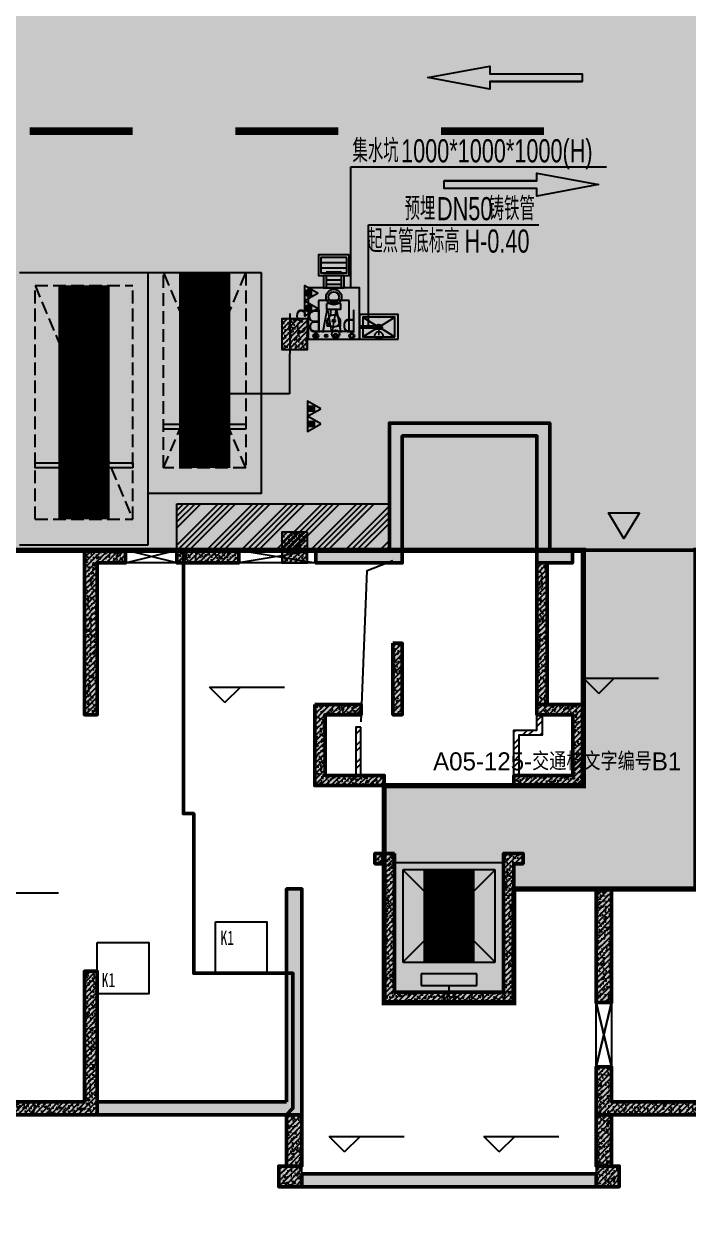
# Model space of a CAD drawing. Extents: x -1338203 to 1886333, y -530034 to 1031844.
# Drawn here: x 751242 to 764153, y 230104 to 253462 of the extents above; entities that cross this region are included whole.
import ezdxf

# ---------------------------------------------------------------- set-up
doc = ezdxf.new("R2010")
doc.units = 0
doc.header["$LTSCALE"] = 1000
doc.header["$MEASUREMENT"] = 0
doc.linetypes.add('A-001-平面B2$0$__DASH', pattern=[0.35, 0.25, -0.1])
doc.linetypes.add('DASH', pattern=[0.35, 0.25, -0.1])
for name, color, linetype in [('0A-P-PKNG-LINE', 9, 'Continuous'), ('0P-EQUIP-CW', 7, 'Continuous'), ('0P-PIPE-CW', 3, 'Continuous'), ('A-001-车位参照B1$0$A-001-车位参照B1$0$0A-P-PKNG-CAR(B)', 21, 'Continuous'), ('A-05-平面B1$0$0A-A-SYMB-ELEV', 150, 'Continuous'), ('A-05-平面B1$0$0A-O-HOLE', 52, 'Continuous'), ('A-125-交通核B1(5#6#)$0$0A-E-EVTR', 2, 'Continuous'), ('A-125-交通核B1(5#6#)$0$0A-O-HOLE', 52, 'Continuous'), ('p-a-core', 1, 'Continuous'), ('p-a-regular', 5, 'Continuous'), ('S-05-墙柱B1_1$0$0S-CC-LINE', 52, 'Continuous'), ('S-05-墙柱B1_1$0$0S-CW-HATCH', 251, 'Continuous'), ('S-05-墙柱B1_1$0$0S-CW-HATCH-UP', 251, 'Continuous'), ('S-05-墙柱B1_1$0$0S-S-HOLE', 55, 'Continuous'), ('S001地下一墙柱$0$S001地下一墙柱$0$0S-CC-LINE', 52, 'Continuous'), ('S001地下一墙柱$0$S001地下一墙柱$0$0S-CW-HATCH', 251, 'Continuous'), ('S001地下一墙柱$0$S001地下一墙柱$0$0S-CW-HATCH-UP', 251, 'Continuous'), ('中心线', 42, 'Continuous'), ('可见线', 7, 'Continuous'), ('地面指向箭头', 7, 'Continuous'), ('负一层消火栓$0$0P-DIM-FH', 3, 'Continuous'), ('负一层消火栓$0$0P-EQUIP-FH', 7, 'Continuous'), ('负一层集水坑及排水沟$0$0P-A-LEAD', 3, 'Continuous'), ('负一层集水坑及排水沟$0$0P-EQUIP-SW', 7, 'Continuous'), ('负一层集水坑及排水沟$0$0P-PIPE-PDW', 31, 'Continuous'), ('负一层集水坑及排水沟$0$0P-VPIPE-PDW', 31, 'Continuous'), ('负一层集水坑及排水沟$0$P001-预留预埋-B1$0$0A-O-FIXT', 6, 'Continuous'), ('负一层集水坑及排水沟$0$P001-预留预埋-B1$0$0P-EQUIP-WW', 7, 'Continuous'), ('负一层集水坑及排水沟$0$P001-预留预埋-B1$0$A-001-平面B1$0$0A-A-HATH', 8, 'Continuous'), ('负一层集水坑及排水沟$0$P001-预留预埋-B1$0$A-001-平面B1$0$0A-P-ROOF-DRAN', 190, 'Continuous'), ('负一层集水坑及排水沟$0$P001-预留预埋-B1$0$P001-预留预埋-B1$0$0P-EQUIP-WW', 7, 'Continuous')]:
    doc.layers.add(name, color=color, linetype=linetype)
for name, color, linetype, plot in [('A-001-主楼相对位置参照$0$AAD-A-MARK', 6, 'Continuous', False), ('A-05-平面B1$0$AAD-A-MARK', 6, 'Continuous', False), ('A-125-交通核B1(5#6#)$0$AAD-A-MARK', 6, 'Continuous', False), ('A05-125-交通核文字编号B1$0$AAD-A-MARK', 6, 'Continuous', False), ('A05-125-交通核文字编号B1$0$AAD-A-XM', 6, 'Continuous', False), ('S-05-墙柱B1_1$0$AAD-A-MARK', 6, 'Continuous', False)]:
    doc.layers.add(name, color=color, linetype=linetype, plot=plot)
doc.layers.add('p-a-mini', color=7, linetype='Continuous', true_color=0x0050ff)
doc.layers.add('p-a-wall', color=7, linetype='Continuous', lineweight=50)
doc.layers.add('S-05-墙柱B1_1$0$0S-CW-LINE', color=7, linetype='Continuous', lineweight=50)
doc.layers.add('p-h-walkable', color=7, linetype='Continuous', lineweight=70, true_color=0xf0f0f0)
doc.styles.add('A05-125-交通核文字编号B1$0$AAD-TXT', font='aad-txt.shx', dxfattribs={"width": 0.7, "bigfont": 'aad-hztxt.shx'})
doc.styles.add('仿宋_GB2312', font='simfang.ttf', dxfattribs={"width": 0.7, "height": 4})
doc.styles.add('负一层集水坑及排水沟$0$AAD-S', font='aad-s.shx', dxfattribs={"width": 0.7, "bigfont": 'aad-hztxt.shx'})
doc.styles.add('负一层集水坑及排水沟$0$P001-预留预埋-B1$0$P001-预留预埋-B1$0$AAD-TXT', font='AAD-TXT.shx', dxfattribs={"width": 0.7, "height": 3, "bigfont": 'AAD-HZTXT.shx'})
pattern_1 = [(45, (0, 0), (-168.38, 168.38), []), (45, (112.25, 0), (-168.38, 168.38), [])]
pattern_2 = [(45, (0, 0), (-53.033, 53.033), []), (50, (0, 0), (215.178, -18.8256), [22.5, -247.5]), (355, (0, 0), (-41.6254, 225.6576), [18, -198]), (100.4514, (17.93, -1.57), (173.5528, 206.832), [19.122, -210.3426]), (46.1842, (0, 60), (320.1723, -49.6557), [33.75, -371.25]), (96.6356, (26.68, 55.86), (280.399, 292.235), [28.683, -315.514]), (351.1842, (0, 60), (280.3986, 292.2356), [27, -297]), (21, (30, 45), (179.072, -120.7857), [22.5, -247.5]), (326, (30, 45), (72.9946, 217.545), [18, -198]), (71.4514, (44.92, 34.93), (252.0668, 96.759), [19.122, -210.3426]), (37.5, (0, 0), (3.64796, 99.86816), [0, -195.6, 0, -201, 0, -198.75]), (7.5, (0, 0), (78.9209, 118.3235), [0, -114.6, 0, -191.1, 0, -75.75]), (327.5, (-66.9, 0), (160.14673, -6.76646), [0, -75, 0, -234, 0, -310.5]), (317.5, (-96.9, 0), (174.9559, 30.0315), [0, -97.5, 0, -155.4, 0, -220.5])]
pattern_3 = [(45, (0, 0), (-53.033, 53.033), []), (50, (0, 0), (215.178, -18.8256), [22.5, -247.5]), (355, (0, 0), (-41.6254, 225.6576), [18, -198]), (100.4514, (17.93, -1.57), (173.5528, 206.832), [19.122, -210.3426]), (46.1842, (0, 60), (320.1723, -49.6557), [33.75, -371.25]), (96.6356, (26.68, 55.86), (280.399, 292.235), [28.683, -315.514]), (351.1842, (0, 60), (280.399, 292.2356), [27, -297]), (21, (30, 45), (179.072, -120.7857), [22.5, -247.5]), (326, (30, 45), (72.9946, 217.545), [18, -198]), (71.4514, (44.92, 34.93), (252.0668, 96.759), [19.122, -210.3426]), (37.5, (0, 0), (3.64796, 99.86816), [0, -195.6, 0, -201, 0, -198.75]), (7.5, (0, 0), (78.9209, 118.3235), [0, -114.6, 0, -191.1, 0, -75.75]), (327.5, (-66.9, 0), (160.14673, -6.76646), [0, -75, 0, -234, 0, -310.5]), (317.5, (-96.9, 0), (174.9559, 30.0315), [0, -97.5, 0, -155.4, 0, -220.5])]

# ---------------------------------------------------------------- blocks, each defined once
blk = doc.blocks.new('负一层集水坑及排水沟$0$P001-预留预埋-B1$0$$lvtry$00000191')
at = {"color": 0}
for p, q in [((-250, -50, 0), (-39, -219, 0)), ((39, -219, 0), (250, -50, 0)), ((-250, -450, 0), (-39, -281, 0)), ((39, -281, 0), (250, -450, 0))]:
    blk.add_line(p, q, dxfattribs=at)
at = {"color": 0, "elevation": 0}
for points in [[(300, -500), (300, 0), (-300, 0), (-300, -500)], [(250, -450), (250, -50), (-250, -50), (-250, -450)]]:
    blk.add_lwpolyline(points, close=True, dxfattribs=at)
at = {"color": 0}
blk.add_circle((0, -250, 0), 50, dxfattribs=at)
for p in [(0, -50, 0), (0, -250, 0)]:
    blk.add_point(p, dxfattribs=at)
blk = doc.blocks.new('负一层集水坑及排水沟$0$P001-预留预埋-B1$0$EREF')
at = {"layer": '负一层集水坑及排水沟$0$P001-预留预埋-B1$0$P001-预留预埋-B1$0$0P-EQUIP-WW'}
for p, q in [((81104, 163835), (81104, 163235)), ((81704, 163835), (81104, 163835)), ((81704, 163235), (81704, 163835)), ((81748, 163902), (81730, 163920)), ((81767, 163905), (81733, 163939)), ((81777, 163917), (81745, 163949)), ((81274, 163735), (81337, 163735)), ((81274, 163735), (81274, 163719)), ((81274, 163719), (81317, 163719)), ((81274, 163706), (81306, 163706)), ((81274, 163706), (81274, 163615)), ((81274, 163615), (81285, 163615)), ((81345, 163529), (81345, 163416)), ((81463, 163529), (81463, 163416)), ((81471, 163735), (81534, 163735)), ((81491, 163719), (81534, 163719)), ((81502, 163706), (81534, 163706)), ((81523, 163615), (81534, 163615)), ((81534, 163735), (81534, 163719)), ((81534, 163706), (81534, 163615)), ((81270, 163416), (81538, 163416)), ((81270, 163416), (81270, 163295)), ((81270, 163295), (81538, 163295)), ((81328, 163289), (81480, 163289)), ((81328, 163289), (81328, 163280)), ((81328, 163280), (81480, 163280)), ((81345, 163295), (81345, 163289)), ((81345, 163280), (81345, 163252)), ((81463, 163295), (81463, 163289)), ((81463, 163280), (81463, 163252)), ((81480, 163289), (81480, 163280)), ((81538, 163416), (81538, 163295)), ((81104, 163235), (81704, 163235))]:
    blk.add_line(p, q, dxfattribs=at)
blk.add_lwpolyline([(80904, 163992), (80904, 162992), (81904, 162992), (81904, 163992)], close=True, dxfattribs=at)
for centre, radius in [((81054, 163926), 50), ((81754, 163926), 50), ((81054, 163926), 35), ((81404, 163635), 121), ((81369, 163926), 40), ((81369, 163926), 25), ((81554, 163926), 25), ((81554, 163926), 15), ((81754, 163926), 25), ((81404, 163635), 27), ((81404, 163170), 151), ((81404, 163170), 102)]:
    blk.add_circle(centre, radius, dxfattribs=at)
at = {"layer": '负一层集水坑及排水沟$0$P001-预留预埋-B1$0$P001-预留预埋-B1$0$0P-EQUIP-WW', "style": '负一层集水坑及排水沟$0$P001-预留预埋-B1$0$P001-预留预埋-B1$0$AAD-TXT', "width": 0.7}
blk.add_text('PWB3', height=450, dxfattribs=at).set_placement((80962, 163414, 3000))
blk = doc.blocks.new('负一层集水坑及排水沟$0$A$C2D5B4FF3')
at = {"layer": '负一层集水坑及排水沟$0$P001-预留预埋-B1$0$A-001-平面B1$0$0A-A-HATH'}
h = blk.add_hatch(dxfattribs=at)
h.set_pattern_fill('STEEL', color=256, scale=150, angle=495)
h.set_pattern_definition([(180, (-208180, -40365.8), (-2e-05, -238.125), []), (180, (-208264.19, -40450), (-2e-05, -238.125), [])])
h.paths.add_polyline_path([(50, 328), (350, 328), (350, 0), (50, 0)])
at = {"layer": '负一层集水坑及排水沟$0$P001-预留预埋-B1$0$0P-EQUIP-WW'}
for p, q in [((450, 491), (-50, 491)), ((450, 391), (-50, 391))]:
    blk.add_line(p, q, dxfattribs=at)
for points in [[(-100, 641), (500, 641), (500, 241), (-100, 241)], [(-50, 591), (450, 591), (450, 291), (-50, 291)]]:
    blk.add_lwpolyline(points, close=True, dxfattribs=at)
at = {"layer": '负一层集水坑及排水沟$0$P001-预留预埋-B1$0$A-001-平面B1$0$0A-P-ROOF-DRAN'}
for points in [[(0, 0), (0, 241), (400, 241), (400, 0)], [(50, 241), (350, 241), (350, 0), (50, 0)]]:
    blk.add_lwpolyline(points, close=True, dxfattribs=at)
blk = doc.blocks.new('负一层集水坑及排水沟$0$$TwtSys$00000147')
blk.add_circle((0, 0, 0), 1)
blk = doc.blocks.new('负一层集水坑及排水沟')
at = {"layer": '负一层集水坑及排水沟$0$0P-A-LEAD'}
for p, q in [((-8771, -58570), (-8771, -56208)), ((-8771, -56208), (-3800, -56208)), ((-8424, -59290), (-8424, -57334)), ((-8424, -57334), (-5112, -57334))]:
    blk.add_line(p, q, dxfattribs=at)
at = {"layer": '负一层集水坑及排水沟$0$0P-PIPE-PDW', "linetype": 'Continuous', "ltscale": 0.002, "const_width": 75, "elevation": 0}
blk.add_lwpolyline([(-8261, -59320), (-8599, -59320)], dxfattribs=at)
at = {"layer": '负一层集水坑及排水沟$0$0P-VPIPE-PDW', "linetype": 'Continuous'}
blk.add_circle((-9064, -59460), 75, dxfattribs=at)
at = {"ltscale": 0.002, "xscale": -1}
blk.add_blockref('负一层集水坑及排水沟$0$A$C2D5B4FF3', (-8899, -58560), dxfattribs=at)
at = {"rotation": 180}
blk.add_blockref('负一层集水坑及排水沟$0$P001-预留预埋-B1$0$EREF', (72305, 104433), dxfattribs=at)
at = {"layer": '负一层集水坑及排水沟$0$0P-EQUIP-SW', "xscale": -37.50000000000004, "yscale": 37.50000000000004, "zscale": 37.5, "rotation": 90}
blk.add_blockref('负一层集水坑及排水沟$0$$TwtSys$00000147', (-8224, -59320, 0), dxfattribs=at)
at = {"layer": '负一层集水坑及排水沟$0$P001-预留预埋-B1$0$0A-O-FIXT', "xscale": 1.25, "yscale": 0.9599999999999999}
blk.add_blockref('负一层集水坑及排水沟$0$P001-预留预埋-B1$0$$lvtry$00000191', (-8224, -59080, 0), dxfattribs=at)
at = {"layer": '负一层集水坑及排水沟$0$0P-A-LEAD', "color": 7, "style": '负一层集水坑及排水沟$0$AAD-S', "width": 0.7}
for s, p in [('集水坑', (-8736, -56118)), ('1000*1000*1000(H)', (-7791, -56118)), ('预埋', (-7723, -57244)), ('铸铁管', (-6088, -57244)), ('DN50', (-7093, -57244)), ('起点管底标高', (-8449, -57874)), ('H-0.40', (-6559, -57874))]:
    blk.add_text(s, height=450, dxfattribs=at).set_placement(p)
blk = doc.blocks.new('负一层消火栓$0$$TwtSys$00000546')
h = blk.add_hatch()
h.set_pattern_fill('ANSI31', color=256, scale=200, style=0)
h.set_pattern_definition([(45, (-38543.802, -6670.83), (-17.67767, 17.67767), [])])
h.paths.add_polyline_path([(-65, 174), (65, 174), (65, 44), (-65, 44)])
for points in [[(0, 344), (-198, 0), (198, 0)], [(-65, 174), (65, 174), (65, 44), (-65, 44)]]:
    blk.add_lwpolyline(points, close=True)
blk = doc.blocks.new('负一层消火栓')
at = {"layer": '负一层消火栓$0$0P-DIM-FH'}
for p, q in [((-9957, -59060, 800), (-9960, -60622)), ((-9960, -60622), (-11934, -60622)), ((-16415, -70323, 800), (-14453, -70323, 800))]:
    blk.add_line(p, q, dxfattribs=at)
at = {"layer": '负一层消火栓$0$0P-EQUIP-FH', "yscale": 0.75, "zscale": 0.75, "rotation": 270}
for p, xscale in [((-9663, -58661, 800), -0.75), ((-9663, -58959, 800), -0.75), ((-9609, -60909), 0.75), ((-9609, -61206), 0.75)]:
    blk.add_blockref('负一层消火栓$0$$TwtSys$00000546', p, dxfattribs=dict(at, xscale=xscale))
blk = doc.blocks.new('$TwtSys$00000320')
at = {"const_width": 20}
for points in [[(0, 0), (0, -121)], [(-37, -83), (37, -83)]]:
    blk.add_lwpolyline(points, dxfattribs=at)
blk = doc.blocks.new('A$Cee0fc4ce')
at = {"layer": '0P-PIPE-CW', "linetype": 'Continuous'}
blk.add_circle((-8224, -59485), 75, dxfattribs=at)
at = {"layer": '0P-EQUIP-CW', "xscale": 1.5, "yscale": 1.5, "zscale": 1.5, "rotation": 179.9999999999999}
blk.add_blockref('$TwtSys$00000320', (-8224, -59485), dxfattribs=at)
blk = doc.blocks.new('直行')
at = {"layer": '地面指向箭头'}
blk.add_hatch(color=251, dxfattribs=at).paths.add_polyline_path([(-29241, 4059962), (-29466, 4058762), (-29316, 4058762), (-29316, 4056961), (-29166, 4056961), (-29166, 4058762), (-29016, 4058762)])
at = {"layer": '地面指向箭头', "color": 251}
blk.add_lwpolyline([(-29316, 4058762), (-29316, 4056961), (-29316, 4058762), (-29316, 4058762), (-29466, 4058762), (-29241, 4059962), (-29016, 4058762), (-29166, 4058762), (-29166, 4056961), (-29316, 4056961), (-29316, 4056961)], dxfattribs=at)
blk = doc.blocks.new('A$C9cb663f1')
at = {"layer": '中心线', "color": 251, "const_width": 150}
for points in [[(338707, -110383), (340707, -110383)], [(342707, -110383), (344707, -110383)], [(346707, -110383), (348707, -110383)]]:
    blk.add_lwpolyline(points, dxfattribs=at)
at = {"layer": '地面指向箭头', "color": 251}
for p, rotation in [((4406413, -80101), 90), ((-3710193, -140665), 270)]:
    blk.add_blockref('直行', p, dxfattribs=dict(at, rotation=rotation))
blk = doc.blocks.new('A$C488321c4')
at = {"layer": '地面指向箭头'}
h = blk.add_hatch(color=251, dxfattribs=at)
h.dxf.hatch_style = 1
h.paths.add_polyline_path([(350561, -117804), (350261, -118304), (349961, -117804)])
at = {"layer": '地面指向箭头', "color": 251, "flags": 128}
blk.add_lwpolyline([(350561, -117804), (350261, -118304), (349961, -117804), (350561, -117804)], dxfattribs=at)
blk = doc.blocks.new('JSK')
at = {"layer": '可见线', "color": 1, "elevation": -83150}
for points in [[(197636, -58780), (198636, -58780), (198636, -59780), (197636, -59780)], [(195336, -59180), (196336, -59180), (196336, -60180), (195336, -60180)]]:
    blk.add_lwpolyline(points, close=True, dxfattribs=at)
at = {"layer": '可见线', "color": 1, "style": '仿宋_GB2312', "width": 0.7}
for p in [(197732, -59228, -83150), (195421, -60049, -83150)]:
    blk.add_text('K1', height=275.7, dxfattribs=at).set_placement(p)
blk = doc.blocks.new('A-001-车位参照B1$0$A-001-车位参照B1$0$A-001-车位参照B1$0$A$C43AE5A3B')
at = {"color": 241}
blk.add_lwpolyline([(2500, 0), (2500, 4300), (300, 4300), (300, 0)], close=True, dxfattribs=at)
at = {"color": 241, "linetype": 'DASH'}
for points in [[(2200, 0), (2200, 3800), (600, 3800), (600, 0), (2200, 0)], [(600, 3800), (2200, 0)], [(2200, 3800), (600, 0)]]:
    blk.add_lwpolyline(points, dxfattribs=at)
at = {"color": 241}
blk.add_lwpolyline([(2200, 3050), (600, 3050), (600, 2950), (2200, 2950), (2200, 3050)], dxfattribs=at)
at = {"layer": 'p-a-mini', "ltscale": 0.002, "const_width": 1000}
blk.add_lwpolyline([(1400, 0), (1400, 3800)], dxfattribs=at)
blk = doc.blocks.new('A-001-主楼相对位置参照')
at = {"layer": 'A-001-主楼相对位置参照$0$AAD-A-MARK'}
blk.add_lwpolyline([(-7919, -72260), (-5799, -72260), (-5799, -69740), (-7919, -69740)], close=True, dxfattribs=at)
blk = doc.blocks.new('A-125-交通核B1(5#6#)')
h = blk.add_hatch()
h.set_pattern_fill('ANSI32', color=256, scale=50)
h.set_pattern_definition(pattern_1)
h.paths.add_polyline_path([(1360, 4310), (1260, 4310), (1260, 5190), (1710, 5190), (1710, 5490), (1810, 5490), (1810, 5090), (1360, 5090)])
h = blk.add_hatch()
h.set_pattern_fill('ANSI32', color=256, scale=50)
h.set_pattern_definition(pattern_1)
h.paths.add_polyline_path([(-1713, 5250), (-1810, 5250), (-1810, 4310), (-1713, 4310)])
for points in [[(1360, 4310), (1260, 4310), (1260, 5190), (1710, 5190), (1710, 5490), (1810, 5490), (1810, 5090), (1360, 5090)], [(-1713, 5250), (-1810, 5250), (-1810, 4310), (-1713, 4310)]]:
    blk.add_lwpolyline(points, close=True)
at = {"layer": 'A-125-交通核B1(5#6#)$0$0A-E-EVTR'}
for p, q in [((900, 2475), (-900, 2475)), ((-900, 2475), (-900, 675)), ((900, 675), (-900, 2475)), ((900, 2475), (-900, 675)), ((900, 675), (900, 2475)), ((-900, 675), (900, 675)), ((540, 450), (-540, 450)), ((-540, 450), (-540, 225)), ((540, 225), (540, 450)), ((-540, 225), (540, 225))]:
    blk.add_line(p, q, dxfattribs=at)
at = {"layer": 'A-125-交通核B1(5#6#)$0$0A-O-HOLE', "flags": 128}
blk.add_lwpolyline([(-1710, 5350), (-1593, 8294), (-1090, 8490)], dxfattribs=at)
at = {"layer": 'A-125-交通核B1(5#6#)$0$AAD-A-MARK'}
for q in [(0, 200), (200, 0)]:
    blk.add_line((0, 0), q, dxfattribs=at)
blk.add_circle((0, 0), 100, dxfattribs=at)
blk = doc.blocks.new('A05-125-交通核文字编号B1')
at = {"layer": 'A05-125-交通核文字编号B1$0$AAD-A-MARK'}
for q in [(0, 200), (200, 0)]:
    blk.add_line((0, 0), q, dxfattribs=at)
blk.add_circle((0, 0), 100, dxfattribs=at)
at = {"layer": 'A05-125-交通核文字编号B1$0$AAD-A-XM', "style": 'A05-125-交通核文字编号B1$0$AAD-TXT'}
blk.add_text('A05-125-交通核文字编号B1', height=350, dxfattribs=at).set_placement((-310, 4407))
blk = doc.blocks.new('S-05-墙柱B1_1')
at = {"layer": 'S-05-墙柱B1_1$0$0S-CW-HATCH'}
h = blk.add_hatch(color=256, dxfattribs=at)
h.dxf.hatch_style = 1
h.paths.add_polyline_path([(1960, 11160), (1960, 8690), (2400, 8690), (2400, 8440), (1710, 8440), (1710, 10910), (-910, 10910), (-910, 8440), (-2590, 8440), (-2590, 8690), (-1160, 8690), (-1160, 9590), (-1160, 11160)])
h = blk.add_hatch(color=256, dxfattribs=at)
h.dxf.hatch_style = 1
h.paths.add_polyline_path([(-6840, 8440), (-6840, 5490), (-7090, 5490), (-7090, 6890), (-7090, 8690), (-6290, 8690), (-6290, 8440)])
h = blk.add_hatch(color=256, dxfattribs=at)
h.dxf.hatch_style = 1
h.paths.add_polyline_path([(-4090, 8690), (-5290, 8690), (-5290, 8440), (-4090, 8440)])
h = blk.add_hatch(color=256, dxfattribs=at)
h.dxf.hatch_style = 1
h.paths.add_polyline_path([(1710, 5690), (1910, 5690), (1910, 8440), (1710, 8440)])
h = blk.add_hatch(color=256, dxfattribs=at)
h.dxf.hatch_style = 1
h.paths.add_polyline_path([(-1090, 6880), (-910, 6880), (-910, 5490), (-1090, 5490)])
h = blk.add_hatch(color=256, dxfattribs=at)
h.dxf.hatch_style = 1
h.paths.add_polyline_path([(-2610, 5690), (-2610, 4110), (-1260, 4110), (-1260, 4310), (-2410, 4310), (-2410, 5490), (-1710, 5490), (-1710, 5690)])
h = blk.add_hatch(color=256, dxfattribs=at)
h.dxf.hatch_style = 1
h.paths.add_polyline_path([(2410, 4310), (1260, 4310), (1260, 4110), (2610, 4110), (2610, 5690), (1710, 5690), (1710, 5490), (2410, 5490)])
h = blk.add_hatch(color=256, dxfattribs=at)
h.dxf.hatch_style = 1
h.paths.add_polyline_path([(-1060, 2790), (-1440, 2790), (-1440, 2590), (-1260, 2590), (-1260, -110), (1260, -110), (1260, 2590), (1440, 2590), (1440, 2790), (1060, 2790), (1060, 90), (-1060, 90)])
h = blk.add_hatch(color=256, dxfattribs=at)
h.dxf.hatch_style = 1
h.paths.add_polyline_path([(-3160, -2040), (-6840, -2040), (-6840, -2290), (-2860, -2290), (-2860, 2100), (-3160, 2100)])
h = blk.add_hatch(color=256, dxfattribs=at)
h.dxf.hatch_style = 1
h.paths.add_polyline_path([(2860, 2100), (3160, 2100), (3160, -110), (2860, -110)])
h = blk.add_hatch(color=256, dxfattribs=at)
h.dxf.hatch_style = 1
h.paths.add_polyline_path([(-7090, -2040), (-10500, -2040), (-10500, -2290), (-6840, -2290), (-6840, 500), (-7090, 500)])
h = blk.add_hatch(color=256, dxfattribs=at)
h.dxf.hatch_style = 1
h.paths.add_polyline_path([(2860, -2290), (6890, -2290), (6890, -2040), (3160, -2040), (3160, -1360), (2860, -1360)])
h = blk.add_hatch(color=256, dxfattribs=at)
h.dxf.hatch_style = 1
h.paths.add_polyline_path([(-2860, -2290), (-3160, -2290), (-3160, -3290), (-2860, -3290)])
h = blk.add_hatch(color=256, dxfattribs=at)
h.dxf.hatch_style = 1
h.paths.add_polyline_path([(2860, -2290), (3160, -2290), (3160, -3290), (2860, -3290)])
h = blk.add_hatch(color=256, dxfattribs=at)
h.dxf.hatch_style = 1
h.paths.add_polyline_path([(-2860, -3290), (-3310, -3290), (-3310, -3690), (-2860, -3690)])
h = blk.add_hatch(color=256, dxfattribs=at)
h.dxf.hatch_style = 1
h.paths.add_polyline_path([(-2860, -3690), (2860, -3690), (2860, -3440), (-2860, -3440)])
h = blk.add_hatch(color=256, dxfattribs=at)
h.dxf.hatch_style = 1
h.paths.add_polyline_path([(3310, -3290), (2860, -3290), (2860, -3690), (3310, -3690)])
at = {"layer": 'S-05-墙柱B1_1$0$0S-CW-HATCH-UP'}
h = blk.add_hatch(dxfattribs=at)
h.set_pattern_fill('钢筋混凝土', color=256, scale=30)
h.set_pattern_definition(pattern_3)
h.paths.add_polyline_path([(1960, 11160), (1960, 8690), (2400, 8690), (2400, 8440), (1710, 8440), (1710, 10910), (-910, 10910), (-910, 8440), (-2590, 8440), (-2590, 8690), (-1160, 8690), (-1160, 9590), (-1160, 11160)])
h = blk.add_hatch(dxfattribs=at)
h.set_pattern_fill('钢筋混凝土', color=256, scale=30)
h.set_pattern_definition(pattern_3)
h.paths.add_polyline_path([(-6840, 8440), (-6840, 5490), (-7090, 5490), (-7090, 6890), (-7090, 8690), (-6290, 8690), (-6290, 8440)])
h = blk.add_hatch(dxfattribs=at)
h.set_pattern_fill('钢筋混凝土', color=256, scale=30)
h.set_pattern_definition([(45, (0, 0), (-53.033, 53.033), []), (50, (0, 0), (215.178, -18.8256), [22.5, -247.5]), (355, (0, 0), (-41.6254, 225.6576), [18, -198]), (100.4514, (17.93, -1.57), (173.553, 206.832), [19.122, -210.3426]), (46.1842, (0, 60), (320.172, -49.656), [33.75, -371.25]), (96.6356, (26.68, 55.86), (280.399, 292.235), [28.683, -315.514]), (351.1842, (0, 60), (280.399, 292.236), [27, -297]), (21, (30, 45), (179.072, -120.7857), [22.5, -247.5]), (326, (30, 45), (72.9946, 217.545), [18, -198]), (71.4514, (44.92, 34.93), (252.067, 96.759), [19.122, -210.3426]), (37.5, (0, 0), (3.64796, 99.86816), [0, -195.6, 0, -201, 0, -198.75]), (7.5, (0, 0), (78.9209, 118.3235), [0, -114.6, 0, -191.1, 0, -75.75]), (327.5, (-66.9, 0), (160.1467, -6.76646), [0, -75, 0, -234, 0, -310.5]), (317.5, (-96.9, 0), (174.9559, 30.0315), [0, -97.5, 0, -155.4, 0, -220.5])])
h.paths.add_polyline_path([(-4090, 8690), (-5290, 8690), (-5290, 8440), (-4090, 8440)])
h = blk.add_hatch(dxfattribs=at)
h.set_pattern_fill('钢筋混凝土', color=256, scale=30)
h.set_pattern_definition(pattern_2)
h.paths.add_polyline_path([(1710, 5690), (1910, 5690), (1910, 8440), (1710, 8440)])
h = blk.add_hatch(dxfattribs=at)
h.set_pattern_fill('钢筋混凝土', color=256, scale=30)
h.set_pattern_definition([(45, (-3980472.66, 636368.834), (-53.0330086, 53.0330086), []), (50, (-3980472.66, 636368.83), (215.178055, -18.8256405), [22.5, -247.5]), (355, (-3980472.66, 636368.83), (-41.6254, 225.65764), [18, -198]), (100.4514, (-3980454.73, 636367.27), (173.552815, 206.831863), [19.122057, -210.342634]), (46.1842, (-3980472.66, 636428.83), (320.172315, -49.655704), [33.75, -371.25]), (96.6356, (-3980445.98, 636424.7), (280.398812, 292.235361), [28.683086, -315.5139]), (351.1842, (-3980472.66, 636428.83), (280.398584, 292.23558), [27, -297]), (21, (-3980442.66, 636413.83), (179.072116, -120.785667), [22.5, -247.5]), (326, (-3980442.66, 636413.83), (72.9946, 217.545014), [18, -198]), (71.4514, (-3980427.74, 636403.77), (252.066789, 96.759149), [19.122057, -210.342634]), (37.5, (-3980472.66, 636368.834), (3.6479566, 99.8681561), [0, -195.6, 0, -201, 0, -198.75]), (7.5, (-3980472.66, 636368.83), (78.9208612, 118.3235136), [0, -114.6, 0, -191.1, 0, -75.75]), (327.5, (-3980539.56, 636368.834), (160.1467309, -6.7664615), [0, -75, 0, -234, 0, -310.5]), (317.5, (-3980569.56, 636368.83), (174.955851, 30.0314947), [0, -97.5, 0, -155.4, 0, -220.5])])
h.paths.add_polyline_path([(-1090, 6880), (-910, 6880), (-910, 5490), (-1090, 5490)])
h = blk.add_hatch(dxfattribs=at)
h.set_pattern_fill('钢筋混凝土', color=256, scale=30)
h.set_pattern_definition(pattern_2)
h.paths.add_polyline_path([(-2610, 5690), (-2610, 4110), (-1260, 4110), (-1260, 4310), (-2410, 4310), (-2410, 5490), (-1710, 5490), (-1710, 5690)])
h = blk.add_hatch(dxfattribs=at)
h.set_pattern_fill('钢筋混凝土', color=256, scale=30)
h.set_pattern_definition(pattern_2)
h.paths.add_polyline_path([(2410, 4310), (1260, 4310), (1260, 4110), (2610, 4110), (2610, 5690), (1710, 5690), (1710, 5490), (2410, 5490)])
h = blk.add_hatch(dxfattribs=at)
h.set_pattern_fill('钢筋混凝土', color=256, scale=30)
h.set_pattern_definition(pattern_2)
h.paths.add_polyline_path([(-1060, 2790), (-1440, 2790), (-1440, 2590), (-1260, 2590), (-1260, -110), (1260, -110), (1260, 2590), (1440, 2590), (1440, 2790), (1060, 2790), (1060, 90), (-1060, 90)])
h = blk.add_hatch(dxfattribs=at)
h.set_pattern_fill('钢筋混凝土', color=256, scale=30)
h.set_pattern_definition(pattern_2)
h.paths.add_polyline_path([(-3160, -2040), (-6840, -2040), (-6840, -2290), (-2860, -2290), (-2860, 2100), (-3160, 2100)])
h = blk.add_hatch(dxfattribs=at)
h.set_pattern_fill('钢筋混凝土', color=256, scale=30)
h.set_pattern_definition([(45, (-3980472.66, 636368.834), (-53.0330086, 53.0330086), []), (50, (-3980472.66, 636368.83), (215.178055, -18.8256405), [22.5, -247.5]), (355, (-3980472.66, 636368.83), (-41.6254, 225.65764), [18, -198]), (100.4514, (-3980454.73, 636367.27), (173.552815, 206.831863), [19.122057, -210.342634]), (46.1842, (-3980472.66, 636428.83), (320.172315, -49.655704), [33.75, -371.25]), (96.6356, (-3980445.98, 636424.7), (280.398812, 292.235361), [28.683086, -315.5139]), (351.1842, (-3980472.66, 636428.83), (280.398584, 292.23558), [27, -297]), (21, (-3980442.66, 636413.83), (179.072116, -120.785667), [22.5, -247.5]), (326, (-3980442.66, 636413.83), (72.9946, 217.545014), [18, -198]), (71.4514, (-3980427.74, 636403.77), (252.066789, 96.759149), [19.122057, -210.342634]), (37.5, (-3980472.66, 636368.834), (3.6479566, 99.8681561), [0, -195.6, 0, -201, 0, -198.75]), (7.5, (-3980472.66, 636368.83), (78.9208612, 118.3235136), [0, -114.6, 0, -191.1, 0, -75.75]), (327.5, (-3980539.56, 636368.834), (160.1467309, -6.7664615), [0, -75, 0, -234, 0, -310.5]), (317.5, (-3980569.56, 636368.83), (174.955851, 30.0314947), [0, -97.5, 0, -155.4, 0, -220.5])])
h.paths.add_polyline_path([(2860, 2100), (3160, 2100), (3160, -110), (2860, -110)])
h = blk.add_hatch(dxfattribs=at)
h.set_pattern_fill('钢筋混凝土', color=256, scale=30)
h.set_pattern_definition(pattern_2)
h.paths.add_polyline_path([(-7090, -2040), (-10500, -2040), (-10500, -2290), (-6840, -2290), (-6840, 500), (-7090, 500)])
h = blk.add_hatch(dxfattribs=at)
h.set_pattern_fill('钢筋混凝土', color=256, scale=30)
h.set_pattern_definition(pattern_2)
h.paths.add_polyline_path([(2860, -2290), (6890, -2290), (6890, -2040), (3160, -2040), (3160, -1360), (2860, -1360)])
h = blk.add_hatch(dxfattribs=at)
h.set_pattern_fill('钢筋混凝土', color=256, scale=30)
h.set_pattern_definition(pattern_2)
h.paths.add_polyline_path([(-2860, -2290), (-3160, -2290), (-3160, -3290), (-2860, -3290)])
h = blk.add_hatch(dxfattribs=at)
h.set_pattern_fill('钢筋混凝土', color=256, scale=30)
h.set_pattern_definition(pattern_2)
h.paths.add_polyline_path([(2860, -2290), (3160, -2290), (3160, -3290), (2860, -3290)])
h = blk.add_hatch(dxfattribs=at)
h.set_pattern_fill('钢筋混凝土', color=256, scale=30)
h.set_pattern_definition(pattern_2)
h.paths.add_polyline_path([(-2860, -3290), (-3310, -3290), (-3310, -3690), (-2860, -3690)])
h = blk.add_hatch(dxfattribs=at)
h.set_pattern_fill('钢筋混凝土', color=256, scale=30)
h.set_pattern_definition(pattern_2)
h.paths.add_polyline_path([(-2860, -3690), (2860, -3690), (2860, -3440), (-2860, -3440)])
h = blk.add_hatch(dxfattribs=at)
h.set_pattern_fill('钢筋混凝土', color=256, scale=30)
h.set_pattern_definition(pattern_2)
h.paths.add_polyline_path([(3310, -3290), (2860, -3290), (2860, -3690), (3310, -3690)])
at = {"layer": 'S-05-墙柱B1_1$0$0S-CC-LINE'}
for points in [[(-2860, -3290), (-3310, -3290), (-3310, -3690), (-2860, -3690)], [(3310, -3290), (2860, -3290), (2860, -3690), (3310, -3690)]]:
    blk.add_lwpolyline(points, close=True, dxfattribs=at)
at = {"layer": 'S-05-墙柱B1_1$0$0S-CW-LINE'}
blk.add_line((-4840, 8690), (-4840, 8690), dxfattribs=at)
at = {"layer": 'S-05-墙柱B1_1$0$0S-CW-LINE', "flags": 128}
for points in [[(1960, 11160), (1960, 8690), (2400, 8690), (2400, 8440), (1710, 8440), (1710, 10910), (-910, 10910), (-910, 8440), (-2590, 8440), (-2590, 8690), (-1160, 8690), (-1160, 9590), (-1160, 11160)], [(-6840, 8440), (-6840, 5490), (-7090, 5490), (-7090, 6890), (-7090, 8690), (-6290, 8690), (-6290, 8440)]]:
    blk.add_lwpolyline(points, close=True, dxfattribs=at)
at = {"layer": 'S-05-墙柱B1_1$0$0S-CW-LINE'}
for points in [[(-4090, 8690), (-5290, 8690), (-5290, 8440), (-4090, 8440)], [(1710, 5690), (1910, 5690), (1910, 8440), (1710, 8440)], [(-1090, 6880), (-910, 6880), (-910, 5490), (-1090, 5490)], [(-2610, 5690), (-2610, 4110), (-1260, 4110), (-1260, 4310), (-2410, 4310), (-2410, 5490), (-1710, 5490), (-1710, 5690)], [(2410, 4310), (1260, 4310), (1260, 4110), (2610, 4110), (2610, 5690), (1710, 5690), (1710, 5490), (2410, 5490)], [(-1060, 2790), (-1440, 2790), (-1440, 2590), (-1260, 2590), (-1260, -110), (1260, -110), (1260, 2590), (1440, 2590), (1440, 2790), (1060, 2790), (1060, 90), (-1060, 90)], [(-3160, -2040), (-6840, -2040), (-6840, -2290), (-2860, -2290), (-2860, 2100), (-3160, 2100)], [(2860, 2100), (3160, 2100), (3160, -110), (2860, -110)], [(-7090, -2040), (-10500, -2040), (-10500, -2290), (-6840, -2290), (-6840, 500), (-7090, 500)], [(2860, -2290), (6890, -2290), (6890, -2040), (3160, -2040), (3160, -1360), (2860, -1360)], [(-2860, -2290), (-3160, -2290), (-3160, -3290), (-2860, -3290)], [(2860, -2290), (3160, -2290), (3160, -3290), (2860, -3290)], [(-2860, -3690), (2860, -3690), (2860, -3440), (-2860, -3440)]]:
    blk.add_lwpolyline(points, close=True, dxfattribs=at)
at = {"layer": 'S-05-墙柱B1_1$0$0S-S-HOLE'}
for points in [[(-6290, 8690), (-5290, 8690), (-5290, 8440), (-6290, 8440)], [(-4090, 8690), (-2590, 8690), (-2590, 8440), (-4090, 8440)], [(2860, -110), (3160, -110), (3160, -1360), (2860, -1360)]]:
    blk.add_lwpolyline(points, close=True, dxfattribs=at)
for points in [[(-5290, 8440), (-6290, 8690)], [(-6290, 8440), (-5290, 8690)], [(-2590, 8690), (-4090, 8440)], [(-4090, 8690), (-2590, 8440)], [(3160, -110), (2860, -1360)], [(3160, -1360), (2860, -110)]]:
    blk.add_lwpolyline(points, dxfattribs=at)
at = {"layer": 'S-05-墙柱B1_1$0$AAD-A-MARK'}
for q in [(0, 200), (200, 0)]:
    blk.add_line((0, 0), q, dxfattribs=at)
blk.add_circle((0, 0), 100, dxfattribs=at)

msp = doc.modelspace()

# ---------------------------------------------------------------- hatches: boundary and pattern name
at = {"layer": 'A-05-平面B1$0$0A-O-HOLE'}
h = msp.add_hatch(dxfattribs=at)
h.set_pattern_fill('ANSI34', color=256, scale=50)
h.set_pattern_definition([(45, (-2943544.8, 870907.9), (-336.759605, 336.759605), []), (45, (-2943432.56, 870907.9), (-336.759605, 336.759605), []), (45, (-2943320.3, 870907.9), (-336.759605, 336.759605), []), (45, (-2943208.06, 870907.9), (-336.759605, 336.759605), [])])
h.paths.add_polyline_path([(754216.6, 244129.1), (758346.6, 244129.1), (758346.6, 243229.1), (754216.6, 243229.1)])
at = {"layer": 'p-h-walkable', "ltscale": 0.002}
h = msp.add_hatch(color=256, dxfattribs=at)
h.dxf.hatch_style = 1
h.paths.add_polyline_path([(633826.6, 244460.7), (640276.6, 244575.6), (640576.6, 234544.8), (645576.7, 234544.6), (645576.7, 209278.9), (732355.9, 209029), (732355.1, 235229.9), (738506.7, 235229.9), (738506.6, 268838.9), (732734.3, 268838.9), (732734.3, 272898.9), (711963.1, 272898.9), (711963.1, 278984.7), (717256.7, 278984.7), (717256.7, 284049), (733571.6, 284135.6), (733996.6, 290449.1), (739216.6, 290449.1), (739766.6, 284299.1), (754626.6, 284299.1), (755296.6, 290449.1), (760516.6, 290449.1), (760816.6, 283049.1), (760816.3, 275879.2), (775122.6, 275879.2), (776006.6, 274138.9), (776006.6, 259429.1), (778716.6, 259429.1), (778716.6, 238849.1), (783416.6, 238849.1), (783416.6, 237229.1), (782066.6, 237229.1), (782066.6, 234429.1), (779546.6, 234429.1), (779546.6, 237129.1), (773916.6, 237129.1), (773916.6, 243229.1), (764306.6, 243225.6), (764306.6, 236639.1), (760766.6, 236639.1), (760766.6, 234429.1), (758246.6, 234429.1), (758246.6, 238649.1), (762116.6, 238649.1), (762116.6, 243225.6), (748656.6, 243225.6), (748756.3, 207529.1), (800106.6, 207528.9), (800206.7, 201639.7), (812908.2, 202239.1), (812576.6, 180449.3), (744206, 180449.3), (744206, 173439), (728556.7, 173439), (728556.6, 122289.1), (746356.6, 122289.1), (750916.6, 132325.6), (842896.6, 132325.6), (843211.6, 121345.6), (839116.6, 121345.6), (839116.6, 93449.1), (864906.6, 93449.1), (864906.6, 79694), (875856.6, 74929.1), (875856.6, 65749.1), (834560.6, 65749.1), (839142.9, 28436.3), (869465.5, 32160.2), (871163.4, 18334), (873704.3, 18646.1), (877328.9, 5540.2), (761876.2, -8638.5), (761133.2, 2082.3), (764950.9, 5291.5), (763253.1, 19116.3), (799242.7, 23536.1), (793807.6, 65749.1), (750756.6, 65749.1), (751556.6, 81645.6), (636016.6, 81645.6), (636016.6, 96345.6), (629416.6, 96345.6), (629416.6, 118203.2), (622306.6, 118203.2), (622286.6, 139083.2), (644406.6, 137003.2), (644406.6, 129968.2), (656656.6, 129968.2), (656406.6, 138083.2), (712156.6, 138083.2), (711856.6, 184449.1), (581811.6, 184349.1), (581826.6, 197199.1), (585876.6, 197449.1), (585976.6, 209279), (629226.6, 209578.9), (628926.8, 236145.4), (633826.6, 236145.6)])
at = {"layer": 'S001地下一墙柱$0$S001地下一墙柱$0$0S-CW-HATCH'}
h = msp.add_hatch(color=256, dxfattribs=at)
h.dxf.hatch_style = 1
h.paths.add_polyline_path([(756756.6, 247729.1), (756256.6, 247729.1), (756256.6, 247129.1), (756756.6, 247129.1)])
h = msp.add_hatch(color=256, dxfattribs=at)
h.dxf.hatch_style = 1
h.paths.add_polyline_path([(756756.6, 243579.1), (756256.6, 243579.1), (756256.6, 242979.1), (756756.6, 242979.1)])
at = {"layer": 'S001地下一墙柱$0$S001地下一墙柱$0$0S-CW-HATCH-UP'}
h = msp.add_hatch(dxfattribs=at)
h.set_pattern_fill('钢筋混凝土', color=256, scale=30)
h.set_pattern_definition([(45, (789067.33, 256680.8), (-53.03301, 53.03301), []), (50, (789067.33, 256680.8), (215.1781, -18.8256), [22.5, -247.5]), (355, (789067.33, 256680.8), (-41.6254, 225.6576), [18, -198]), (100.4514, (789085.26, 256679.23), (173.5528, 206.8319), [19.122, -210.3426]), (46.1842, (789067.33, 256740.8), (320.1723, -49.6557), [33.75, -371.25]), (96.6356, (789094, 256736.66), (280.3988, 292.2354), [28.683, -315.514]), (351.1842, (789067.33, 256740.8), (280.3986, 292.2356), [27, -297]), (21, (789097.33, 256725.8), (179.0721, -120.7857), [22.5, -247.5]), (326, (789097.33, 256725.8), (72.9946, 217.545), [18, -198]), (71.4514, (789112.25, 256715.73), (252.0668, 96.7591), [19.122, -210.3426]), (37.5, (789067.33, 256680.8), (3.64796, 99.86816), [0, -195.6, 0, -201, 0, -198.75]), (7.5, (789067.33, 256680.8), (78.92086, 118.3235), [0, -114.6, 0, -191.1, 0, -75.75]), (327.5, (789000.43, 256680.8), (160.14673, -6.76646), [0, -75, 0, -234, 0, -310.5]), (317.5, (788970.43, 256680.8), (174.95585, 30.0315), [0, -97.5, 0, -155.4, 0, -220.5])])
h.paths.add_polyline_path([(756756.6, 247729.1), (756256.6, 247729.1), (756256.6, 247129.1), (756756.6, 247129.1)])
h = msp.add_hatch(dxfattribs=at)
h.set_pattern_fill('钢筋混凝土', color=256, scale=30)
h.set_pattern_definition([(45, (789067.33, 252530.8), (-53.03301, 53.03301), []), (50, (789067.33, 252530.8), (215.1781, -18.8256), [22.5, -247.5]), (355, (789067.33, 252530.8), (-41.6254, 225.6576), [18, -198]), (100.4514, (789085.26, 252529.23), (173.5528, 206.8319), [19.122, -210.3426]), (46.1842, (789067.33, 252590.8), (320.1723, -49.6557), [33.75, -371.25]), (96.6356, (789094, 252586.66), (280.3988, 292.2354), [28.683, -315.514]), (351.1842, (789067.33, 252590.8), (280.3986, 292.2356), [27, -297]), (21, (789097.33, 252575.8), (179.0721, -120.7857), [22.5, -247.5]), (326, (789097.33, 252575.8), (72.9946, 217.545), [18, -198]), (71.4514, (789112.25, 252565.74), (252.0668, 96.7591), [19.122, -210.3426]), (37.5, (789067.33, 252530.8), (3.64796, 99.86816), [0, -195.6, 0, -201, 0, -198.75]), (7.5, (789067.33, 252530.8), (78.92086, 118.3235), [0, -114.6, 0, -191.1, 0, -75.75]), (327.5, (789000.43, 252530.8), (160.14673, -6.76646), [0, -75, 0, -234, 0, -310.5]), (317.5, (788970.43, 252530.8), (174.95585, 30.0315), [0, -97.5, 0, -155.4, 0, -220.5])])
h.paths.add_polyline_path([(756756.6, 243579.1), (756256.6, 243579.1), (756256.6, 242979.1), (756756.6, 242979.1)])

# ---------------------------------------------------------------- linework, layer by layer
for p, q in [((751156.5, 248629), (753656.5, 248629)), ((753656.5, 243329), (753656.5, 248629)), ((751156.5, 243329), (753656.5, 243329))]:
    msp.add_line(p, q)
at = {"linetype": 'A-001-平面B2$0$__DASH'}
for p, q in [((751456.5, 248379), (753356.5, 248379)), ((751456.5, 243829), (751456.5, 248379)), ((753356.5, 243829), (753356.5, 248379)), ((751456.5, 243829), (753356.5, 243829))]:
    msp.add_line(p, q, dxfattribs=at)
msp.add_lwpolyline([(751456.5, 248379), (753356.5, 243829)], dxfattribs=at)
at = {"color": 3, "flags": 128}
msp.add_lwpolyline([(777646.9, 232245.6), (762666.9, 232245.6), (762666.9, 231245.6), (762816.9, 231245.6), (762816.9, 230845.6), (756196.9, 230845.6), (756196.9, 231245.6), (756346.9, 231245.6), (756346.9, 232245.9), (756471.6, 232370.7), (756471.6, 234995.6), (754541.6, 234995.6), (754541.6, 238100.6), (754341.6, 238100.6), (754341.6, 243225.6), (758347.1, 243225.6), (758346.6, 245695.6), (761466.6, 245695.6), (761466.9, 243225.6), (764341.6, 243225.6), (764341.6, 238120.6), (766506.6, 238120.6), (766506.6, 243225.6), (778846.9, 243225.6)], dxfattribs=at)
msp.add_lwpolyline([(753356.5, 244829), (751456.5, 244829), (751456.5, 244929), (753356.5, 244929)], close=True)
at = {"layer": 'A-05-平面B1$0$0A-A-SYMB-ELEV'}
for p, q in [((762418.9, 240440.8), (762118.9, 240740.8)), ((762118.9, 240740.8), (763577.4, 240740.8)), ((762418.9, 240440.8), (762718.9, 240740.8)), ((755150.1, 240263.4), (754850.1, 240563.4)), ((754850.1, 240563.4), (756308.7, 240563.4)), ((755150.1, 240263.4), (755450.1, 240563.4)), ((757475.4, 231527.9), (757175.4, 231827.9)), ((757175.4, 231827.9), (758634, 231827.9)), ((757475.4, 231527.9), (757775.4, 231827.9)), ((760483.3, 231527.9), (760183.3, 231827.9)), ((760183.3, 231827.9), (761641.9, 231827.9)), ((760483.3, 231527.9), (760783.3, 231827.9))]:
    msp.add_line(p, q, dxfattribs=at)
at = {"layer": 'A-05-平面B1$0$0A-O-HOLE'}
msp.add_lwpolyline([(754216.6, 244129.1), (758346.6, 244129.1), (758346.6, 243229.1), (754216.6, 243229.1)], close=True, dxfattribs=at)
at = {"layer": 'A-05-平面B1$0$0A-O-HOLE', "flags": 128}
msp.add_lwpolyline([(762366.6, 234429.1), (762666.6, 234429.1), (762666.6, 233179.1), (762366.6, 233179.1)], close=True, dxfattribs=at)
for points in [[(762366.6, 234429.1), (762666.6, 233179.1)], [(762366.6, 233179.1), (762666.6, 234429.1)]]:
    msp.add_lwpolyline(points, dxfattribs=at)
at = {"layer": 'A-05-平面B1$0$AAD-A-MARK'}
for q in [(759506.6, 234739.1), (759506.6, 234739.1), (759506.6, 234739.1), (759706.6, 234539.1), (759706.6, 234539.1), (759706.6, 234539.1)]:
    msp.add_line((759506.6, 234539.1), q, dxfattribs=at)
msp.add_circle((759506.6, 234539.1), 100, dxfattribs=at)
msp.add_circle((759506.6, 234539.1), 100, dxfattribs=at)
msp.add_circle((759506.6, 234539.1), 100, dxfattribs=at)
at = {"layer": 'p-a-core', "ltscale": 0.002, "const_width": 1000}
msp.add_lwpolyline([(759506.6, 237014.1), (759506.6, 235214.1)], dxfattribs=at)
at = {"layer": 'p-a-regular', "ltscale": 0.002, "const_width": 1000}
msp.add_lwpolyline([(752406.5, 243829), (752406.5, 248379)], dxfattribs=at)
at = {"layer": 'p-a-wall', "ltscale": 0.002}
msp.add_lwpolyline([(777646.6, 232249.1), (762666.6, 232249.1), (762666.6, 231249.1), (762816.6, 231249.1), (762816.6, 230849.1), (756196.6, 230849.1), (756196.6, 231249.1), (756346.6, 231249.1), (756346.6, 232249.4), (756471.3, 232374.2), (756471.3, 234999.1), (754541.3, 234999.1), (754541.3, 238104.1), (754341.3, 238104.1), (754341.3, 243229.1), (758346.8, 243229.1), (758346.3, 245699.1), (761466.3, 245699.1), (761466.6, 243229.1), (764341.3, 243229.1), (764341.3, 238124.1), (766506.3, 238124.1), (766506.3, 243229.1), (778846.6, 243229.1)], dxfattribs=at)
at = {"layer": 'p-h-walkable', "ltscale": 0.002, "const_width": 100}
msp.add_lwpolyline([(778716.6, 259429.1), (778716.6, 238849.1), (783416.6, 238849.1), (783416.6, 237229.1), (782066.6, 237229.1), (782066.6, 234429.1), (779546.6, 234429.1), (779546.6, 237129.1), (773916.6, 237129.1), (773916.6, 243229.1), (764306.6, 243225.6), (764306.6, 236639.1), (760766.6, 236639.1), (760766.6, 234429.1), (758246.6, 234429.1), (758246.6, 238649.1), (762116.6, 238649.1), (762116.6, 243225.6), (748656.6, 243225.6), (748756.3, 207529.1), (800106.6, 207528.9)], dxfattribs=at)
at = {"layer": 'S001地下一墙柱$0$S001地下一墙柱$0$0S-CC-LINE'}
for points in [[(756756.6, 247729.1), (756256.6, 247729.1), (756256.6, 247129.1), (756756.6, 247129.1)], [(756756.6, 243579.1), (756256.6, 243579.1), (756256.6, 242979.1), (756756.6, 242979.1)]]:
    msp.add_lwpolyline(points, close=True, dxfattribs=at)

# ---------------------------------------------------------------- block references
at = {"ltscale": 0.002}
for name, p in [('A-001-主楼相对位置参照', (766365.4, 306889.1)), ('负一层消火栓', (766365.4, 306889.1)), ('负一层集水坑及排水沟', (766365.4, 306889.1)), ('A$C488321c4', (412646.2, 361761.3)), ('A$C9cb663f1', (412646.2, 361761.3)), ('S-05-墙柱B1_1', (759506.6, 234539.1))]:
    msp.add_blockref(name, p, dxfattribs=at)
for name, p in [('A$Cee0fc4ce', (766365.5, 306889.1)), ('A-125-交通核B1(5#6#)', (759506.6, 234539.1)), ('A05-125-交通核文字编号B1', (759506.6, 234539.1))]:
    msp.add_blockref(name, p)
at = {"layer": '0A-P-PKNG-LINE'}
msp.add_blockref('JSK', (557330.7, 294779.4, 83150), dxfattribs=at)
at = {"layer": 'A-001-车位参照B1$0$A-001-车位参照B1$0$0A-P-PKNG-CAR(B)', "xscale": -1, "rotation": 180}
msp.add_blockref('A-001-车位参照B1$0$A-001-车位参照B1$0$A-001-车位参照B1$0$A$C43AE5A3B', (753356.2, 248629.1), dxfattribs=at)

doc.saveas('drawing.dxf')
